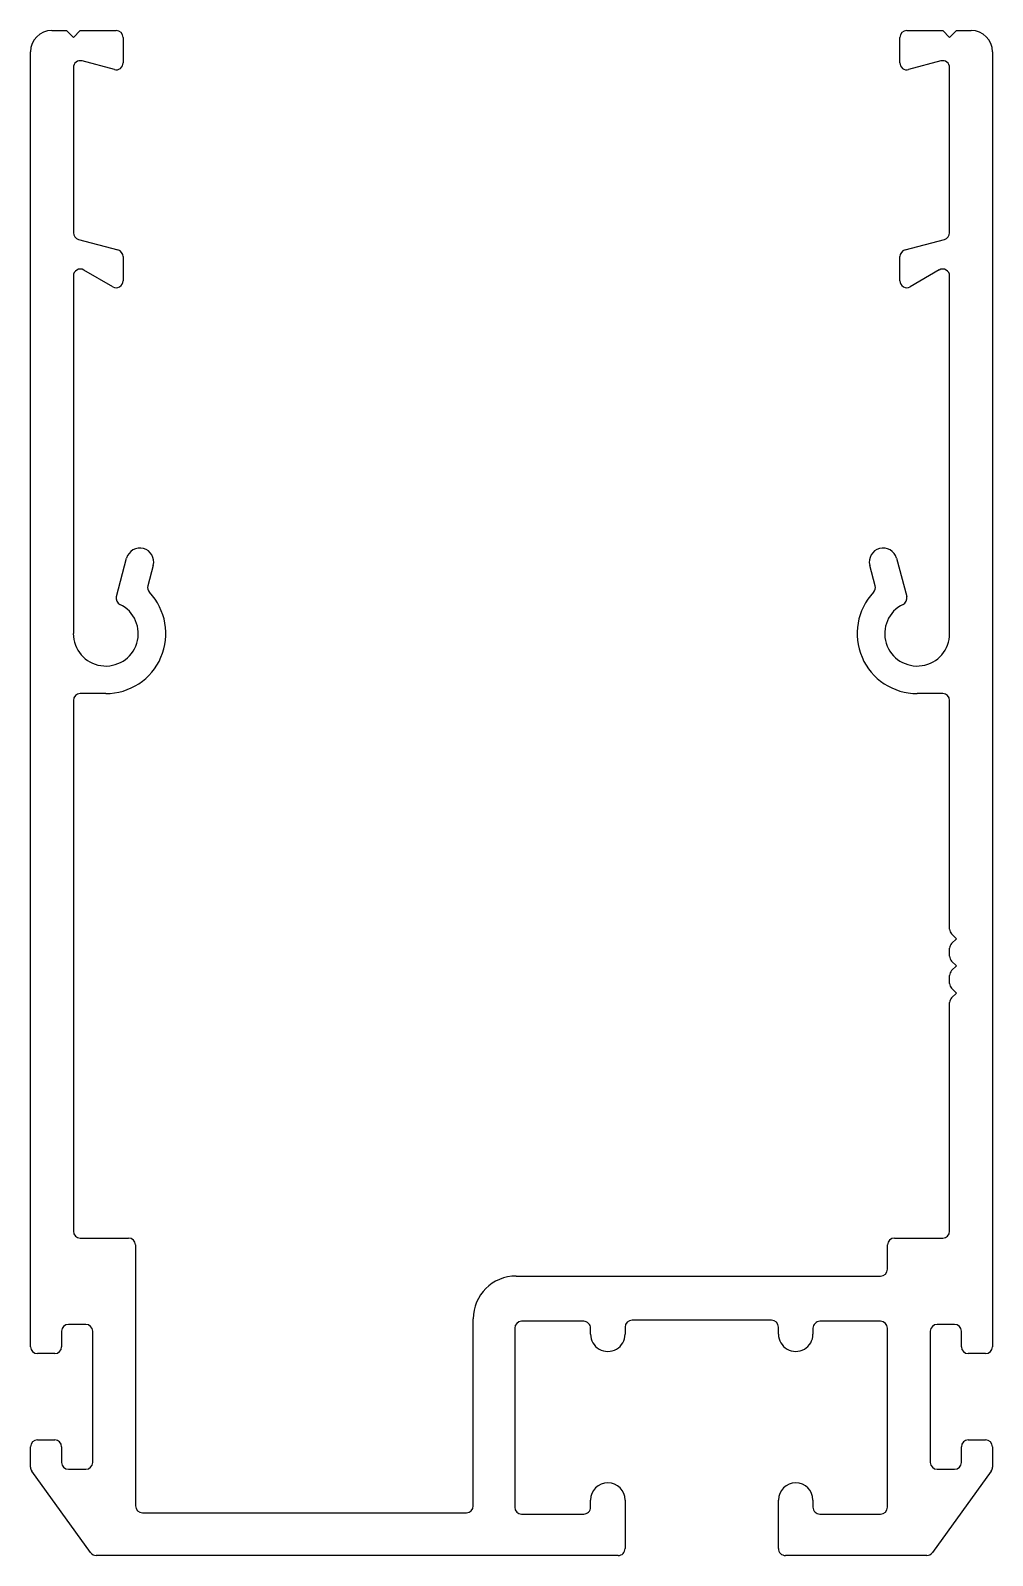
# Model space of a CAD drawing. Extents: x -14.6 to 20.8, y 3.6 to 59.7.
import ezdxf

# ---------------------------------------------------------------- set-up
doc = ezdxf.new("R2010")
doc.units = 0
doc.layers.get('0').update_dxf_attribs({"linetype": 'CONTINUOUS'})

msp = doc.modelspace()

# ---------------------------------------------------------------- linework, layer by layer
for p, q in [((-13.808, 59.73), (-13.274, 59.73)), ((-13.274, 59.73), (-13.02, 59.476)), ((-13.02, 59.476), (-12.766, 59.73)), ((-12.766, 59.73), (-11.446, 59.73)), ((17.637, 59.73), (18.958, 59.73)), ((18.958, 59.73), (19.212, 59.476)), ((19.212, 59.476), (19.466, 59.73)), ((19.466, 59.73), (20, 59.73)), ((-14.595, 11.28), (-14.595, 58.943)), ((-11.192, 59.476), (-11.192, 58.537)), ((17.383, 58.537), (17.383, 59.476)), ((20.787, 58.943), (20.787, 11.28)), ((-11.511, 58.292), (-12.701, 58.611)), ((18.892, 58.611), (17.703, 58.292)), ((-13.02, 58.365), (-13.02, 52.287)), ((19.212, 52.287), (19.212, 58.365)), ((-12.832, 52.042), (-11.379, 51.653)), ((17.572, 51.653), (19.024, 52.042)), ((-11.192, 51.407), (-11.192, 50.518)), ((17.383, 50.518), (17.383, 51.407)), ((-13.02, 50.694), (-13.02, 37.531)), ((-11.573, 50.298), (-12.639, 50.914)), ((18.832, 50.915), (17.764, 50.298)), ((19.212, 37.531), (19.212, 50.694)), ((-11.439, 38.899), (-11.063, 40.304)), ((-10.081, 40.041), (-10.283, 39.29)), ((16.474, 39.29), (16.273, 40.041)), ((17.255, 40.304), (17.631, 38.899)), ((-13.02, 35.067), (-13.02, 15.534)), ((-11.827, 35.321), (-12.766, 35.321)), ((18.958, 35.321), (18.018, 35.321)), ((19.212, 26.654), (19.212, 35.067)), ((19.462, 26.301), (19.285, 26.477)), ((19.212, 25.654), (19.212, 25.947)), ((19.285, 26.124), (19.462, 26.301)), ((19.462, 25.301), (19.285, 25.477)), ((19.285, 25.124), (19.462, 25.301)), ((19.212, 24.654), (19.212, 24.947)), ((19.462, 24.301), (19.285, 24.478)), ((19.285, 24.124), (19.462, 24.301)), ((19.212, 15.534), (19.212, 23.947)), ((-12.766, 15.28), (-10.988, 15.28)), ((17.18, 15.28), (18.958, 15.28)), ((-10.734, 15.026), (-10.734, 5.425)), ((16.926, 14.137), (16.926, 15.026)), ((3.264, 13.883), (7.275, 13.883)), ((7.275, 13.883), (12.915, 13.883)), ((12.915, 13.883), (16.672, 13.883)), ((-13.452, 11.851), (-13.452, 11.28)), ((-12.563, 12.105), (-13.198, 12.105)), ((-12.309, 7.025), (-12.309, 11.851)), ((1.689, 5.425), (1.689, 12.309)), ((3.213, 11.962), (3.213, 5.374)), ((5.751, 12.216), (3.467, 12.216)), ((6.005, 11.743), (6.005, 11.962)), ((7.275, 12.004), (7.275, 11.743)), ((12.661, 12.258), (7.529, 12.258)), ((12.915, 11.743), (12.915, 12.004)), ((14.185, 11.962), (14.185, 11.743)), ((16.672, 12.216), (14.439, 12.216)), ((16.926, 5.374), (16.926, 11.962)), ((18.501, 11.851), (18.501, 7.025)), ((19.39, 12.105), (18.755, 12.105)), ((19.644, 11.28), (19.644, 11.851)), ((-13.706, 11.026), (-14.341, 11.026)), ((20.533, 11.026), (19.898, 11.026)), ((-14.595, 6.853), (-14.595, 7.597)), ((-14.341, 7.851), (-13.706, 7.851)), ((-13.452, 7.597), (-13.452, 7.025)), ((19.644, 7.025), (19.644, 7.597)), ((19.898, 7.851), (20.533, 7.851)), ((20.787, 7.597), (20.787, 6.853)), ((-13.198, 6.771), (-12.563, 6.771)), ((18.755, 6.771), (19.39, 6.771)), ((-12.385, 3.702), (-14.547, 6.705)), ((20.739, 6.704), (18.577, 3.702)), ((6.005, 5.374), (6.005, 5.635)), ((7.275, 5.635), (7.275, 3.85)), ((12.915, 3.85), (12.915, 5.635)), ((14.185, 5.635), (14.185, 5.374)), ((-10.48, 5.171), (1.435, 5.171)), ((3.467, 5.12), (5.751, 5.12)), ((14.439, 5.12), (16.672, 5.12)), ((7.021, 3.596), (-12.179, 3.596)), ((18.371, 3.596), (13.169, 3.596))]:
    msp.add_line(p, q)
for centre, radius, start, end in [((-13.808, 58.943), 0.787, 90, 180), ((-11.446, 59.476), 0.254, 0, 90), ((17.637, 59.476), 0.254, 90, 180), ((20, 58.943), 0.787, 0, 90), ((-12.766, 58.365), 0.254, 75, 180), ((-11.446, 58.537), 0.254, 255, 0), ((17.637, 58.537), 0.254, 180, 285), ((18.958, 58.365), 0.254, 360, 105), ((-12.766, 52.287), 0.254, 180, 255), ((18.958, 52.287), 0.254, 285, 0), ((-11.446, 51.407), 0.254, 0, 74.812), ((17.637, 51.407), 0.254, 104.8121, 180), ((-12.766, 50.694), 0.254, 59.8247, 180), ((18.958, 50.694), 0.254, 360, 119.8247), ((-11.446, 50.518), 0.254, 240, 0), ((17.637, 50.518), 0.254, 180, 300), ((-10.572, 40.172), 0.508, 345, 165), ((16.764, 40.172), 0.508, 15, 195), ((-11.827, 37.531), 2.21, 270, 43.4261), ((-11.194, 38.833), 0.254, 165, 244.0892), ((-10.037, 39.224), 0.254, 165, 223.4261), ((18.018, 37.531), 2.21, 136.5739, 270), ((16.229, 39.224), 0.254, 316.5739, 15), ((17.386, 38.833), 0.254, 295.9108, 15), ((-11.827, 37.531), 1.194, 180, 64.0892), ((18.018, 37.531), 1.194, 115.9108, 360), ((-12.766, 35.067), 0.254, 90, 180), ((18.958, 35.067), 0.254, 0, 90), ((19.462, 26.654), 0.25, 180, 225), ((19.462, 25.947), 0.25, 135, 180), ((19.462, 25.654), 0.25, 180, 225), ((19.462, 24.947), 0.25, 135, 180), ((19.462, 24.654), 0.25, 180, 225), ((19.462, 23.947), 0.25, 135, 180), ((-12.766, 15.534), 0.254, 180, 270), ((-10.988, 15.026), 0.254, 0, 90), ((17.18, 15.026), 0.254, 90, 180), ((18.958, 15.534), 0.254, 270, 0), ((16.672, 14.137), 0.254, 270, 360), ((3.264, 12.309), 1.575, 90, 180), ((-13.198, 11.851), 0.254, 90, 180), ((-12.563, 11.851), 0.254, 0, 90), ((3.467, 11.962), 0.254, 90, 180), ((5.751, 11.962), 0.254, 359.9993, 90), ((7.529, 12.004), 0.254, 90, 179.9994), ((12.661, 12.004), 0.254, 0.0006, 90), ((14.439, 11.962), 0.254, 90, 180.0007), ((16.672, 11.962), 0.254, 0, 90), ((18.755, 11.851), 0.254, 90, 180), ((19.39, 11.851), 0.254, 360, 90), ((-14.341, 11.28), 0.254, 180, 270), ((-13.706, 11.28), 0.254, 270, 0), ((6.64, 11.743), 0.635, 179.9993, 359.9994), ((13.55, 11.743), 0.635, 180.0006, 0.0007), ((19.898, 11.28), 0.254, 180, 270), ((20.533, 11.28), 0.254, 270, 0), ((-14.341, 7.597), 0.254, 90, 180), ((-13.706, 7.597), 0.254, 0, 90), ((19.898, 7.597), 0.254, 90, 180), ((20.533, 7.597), 0.254, 0, 90), ((-14.341, 6.853), 0.254, 180, 215.7539), ((-13.198, 7.025), 0.254, 180, 270), ((-12.563, 7.025), 0.254, 270, 0), ((18.755, 7.025), 0.254, 180, 270), ((19.39, 7.025), 0.254, 270, 0), ((20.533, 6.853), 0.254, 324.043, 0), ((6.64, 5.635), 0.635, 0.0007, 180.0006), ((13.55, 5.635), 0.635, 359.9994, 179.9993), ((-10.48, 5.425), 0.254, 180, 270), ((1.435, 5.425), 0.254, 270, 0), ((3.467, 5.374), 0.254, 180, 270), ((5.751, 5.374), 0.254, 270, 0.0006), ((14.439, 5.374), 0.254, 179.9994, 270), ((16.672, 5.374), 0.254, 270, 0), ((-12.179, 3.85), 0.254, 215.7539, 270), ((7.021, 3.85), 0.254, 270, 0.0007), ((13.169, 3.85), 0.254, 179.9993, 270), ((18.371, 3.85), 0.254, 270, 324.2461)]:
    msp.add_arc(centre, radius, start, end)

doc.saveas('drawing.dxf')
